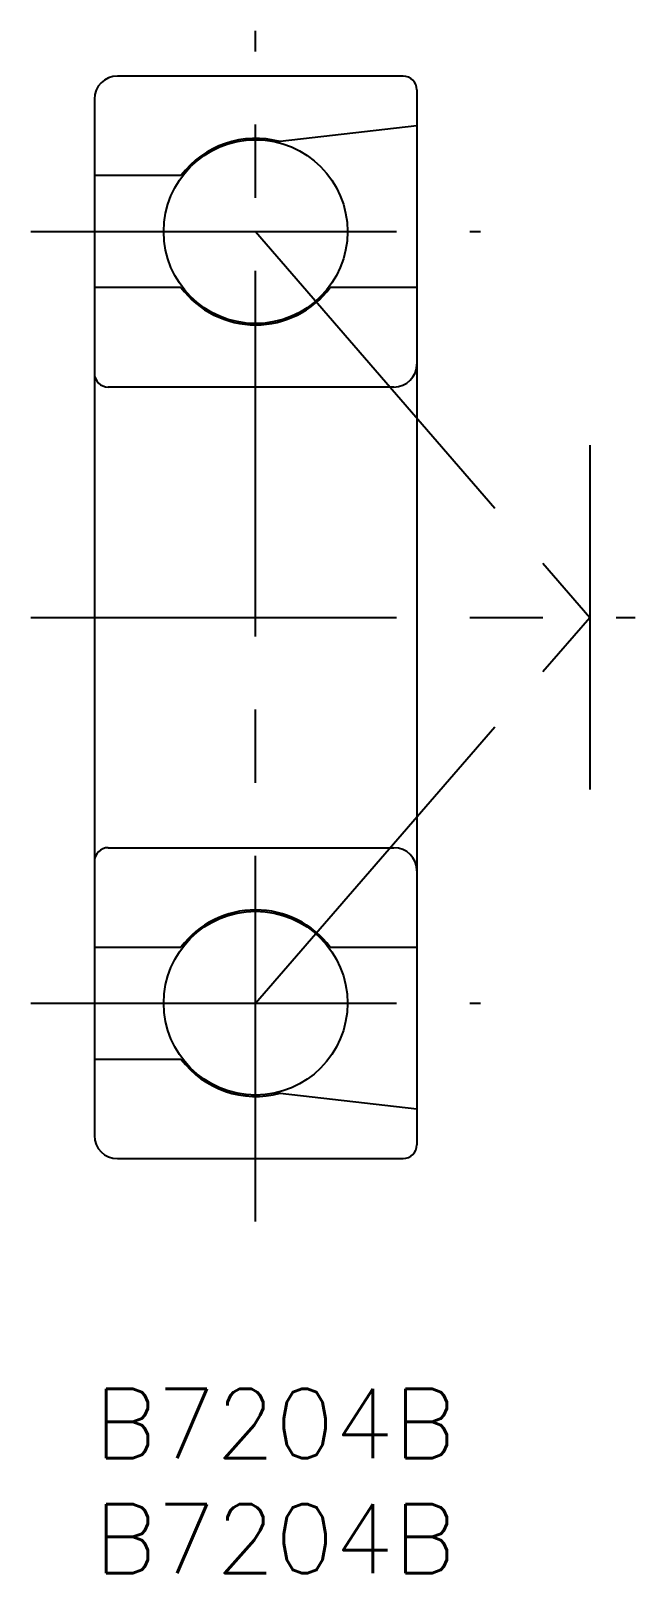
# Model space of a CAD drawing. Extents: x -2.8 to 23.5, y -8 to 59.
import ezdxf

# ---------------------------------------------------------------- set-up
doc = ezdxf.new("R2010")
doc.units = 0
doc.header["$LTSCALE"] = 0.5
doc.linetypes.add('CENTER', pattern=[50.8, 31.75, -6.35, 6.35, -6.35])
for name, color, linetype in [('MSM_CENTER', 1, 'CENTER'), ('MSM_CONTINUOUS', 7, 'CONTINUOUS'), ('MSM_PART_NUMBER', 7, 'CONTINUOUS')]:
    doc.layers.add(name, color=color, linetype=linetype)
doc.styles.get("Standard").update_dxf_attribs({"font": 'txt.shx', "height": 3, "bigfont": 'bigfont.shx'})

msp = doc.modelspace()

# ---------------------------------------------------------------- linework, layer by layer
at = {"layer": 'MSM_CENTER'}
for p, q in [((7, 7.272), (7, 58.967)), ((-2.757, 50.25), (16.757, 50.25)), ((7, 50.25), (21.5, 33.5)), ((21.5, 40.975), (21.5, 26.025)), ((-2.757, 33.5), (23.474, 33.5)), ((7, 16.75), (21.5, 33.5)), ((-2.757, 16.75), (16.757, 16.75))]:
    msp.add_line(p, q, dxfattribs=at)
at = {"layer": 'MSM_CONTINUOUS'}
for p, q in [((13.4, 57), (1, 57)), ((14, 56.4), (14, 10.6)), ((0, 56), (0, 11)), ((14, 54.842), (8.068, 54.157)), ((3.76, 52.68), (0, 52.68)), ((3.76, 47.82), (0, 47.82)), ((14, 47.82), (10.24, 47.82)), ((13, 43.5), (0.6, 43.5)), ((0.6, 23.5), (13, 23.5)), ((0, 19.18), (3.76, 19.18)), ((10.24, 19.18), (14, 19.18)), ((0, 14.32), (3.76, 14.32)), ((8.068, 12.843), (14, 12.158)), ((1, 10), (13.4, 10))]:
    msp.add_line(p, q, dxfattribs=at)
for centre in [(7, 50.25), (7, 16.75)]:
    msp.add_circle(centre, 3.989, dxfattribs=at)
for centre, radius, start, end in [((1, 56), 1, 90, 180), ((13.4, 56.4), 0.6, 0, 90), ((7, 50.25), 4.05, 74.7056, 143.1301), ((7, 50.25), 4.05, 216.8699, 323.1301), ((13, 44.5), 1, 270, 0), ((0.6, 44.1), 0.6, 180, 270), ((0.6, 22.9), 0.6, 90, 180), ((13, 22.5), 1, 360, 90), ((7, 16.75), 4.05, 36.8699, 143.1301), ((7, 16.75), 4.05, 216.8699, 285.2944), ((1, 11), 1, 180, 270), ((13.4, 10.6), 0.6, 270, 0)]:
    msp.add_arc(centre, radius, start, end, dxfattribs=at)

# ---------------------------------------------------------------- texts
at = {"layer": 'MSM_PART_NUMBER'}
for p in [(0, -3), (0, -8)]:
    msp.add_text('B7204B', height=3, dxfattribs=at).set_placement(p)

doc.saveas('drawing.dxf')
